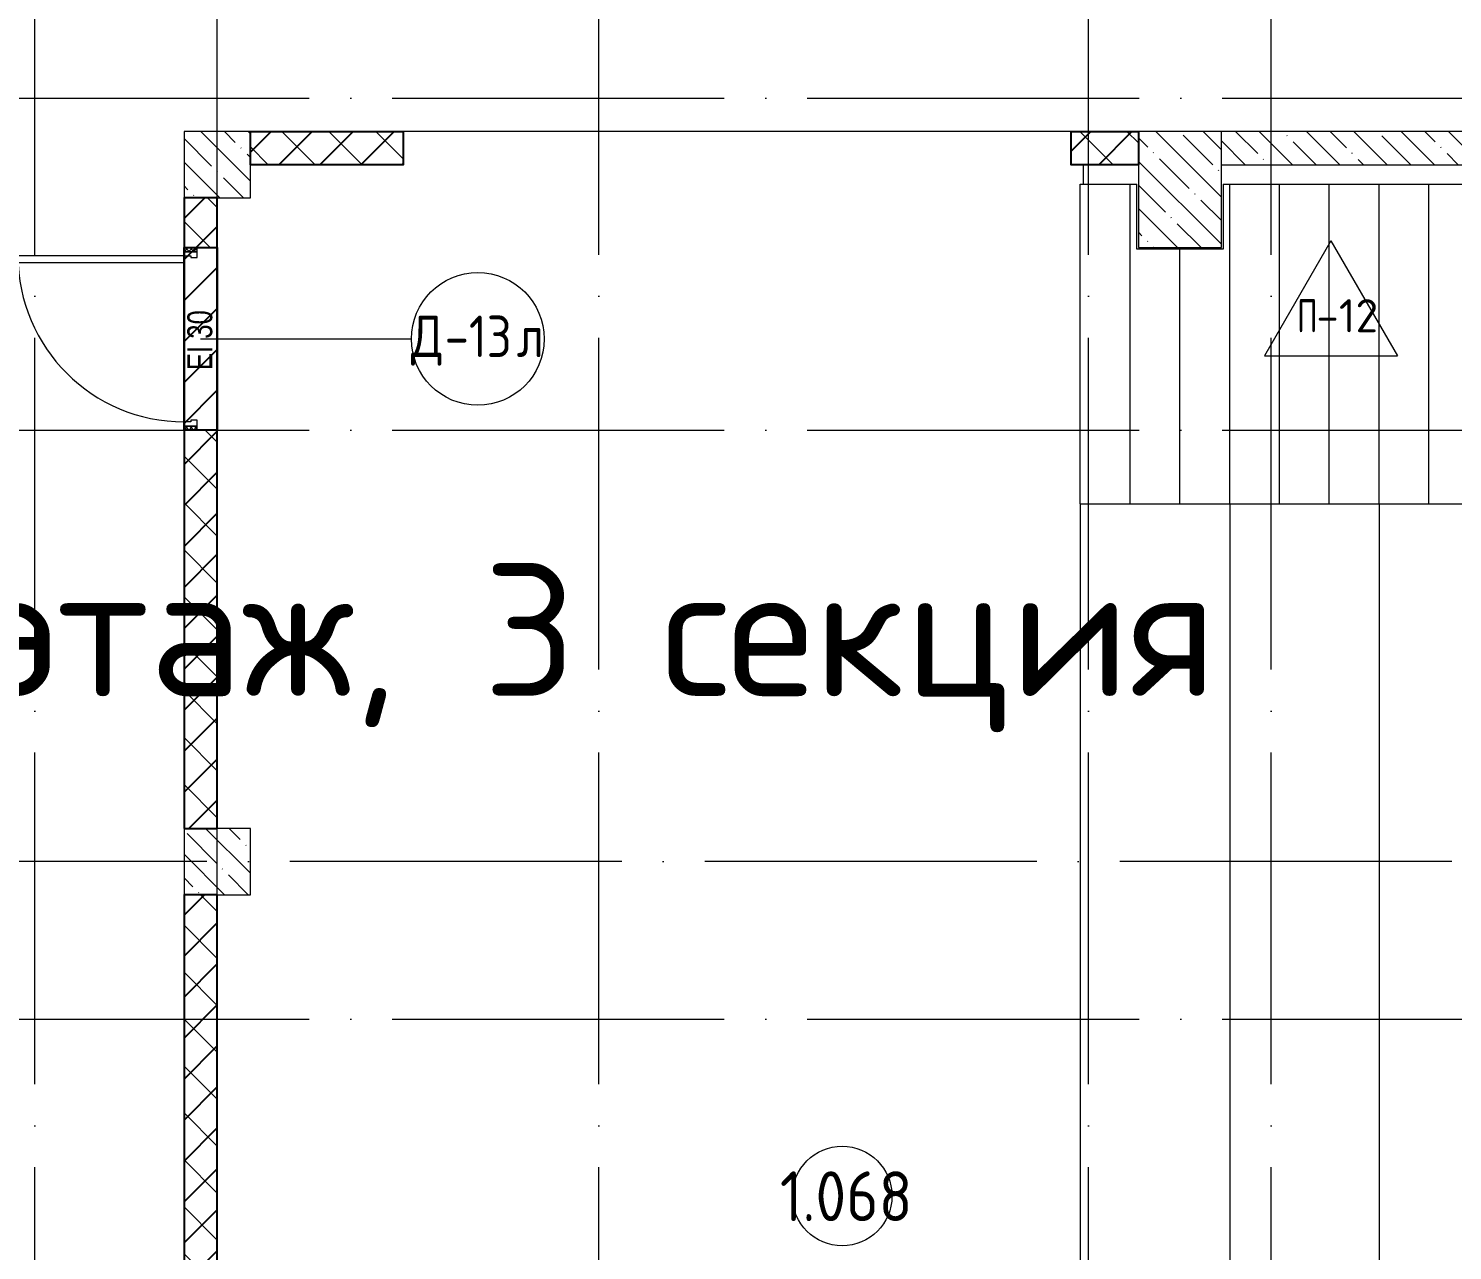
# Model space of a CAD drawing. Header units: millimetres. Extents: x -68946 to 690821, y -552984 to 293768.
# Drawn here: x 130051 to 138630, y 38580 to 45946 of the extents above; entities that cross this region are included whole.
import ezdxf

# ---------------------------------------------------------------- set-up
doc = ezdxf.new("R2010")
doc.units = ezdxf.units.MM
doc.linetypes.add('ADSK_Линия сетки', pattern=[2500, 2000, -250, 0, -250])
for name, color, linetype, lineweight in [('0) блоки', 250, 'Continuous', 25), ('A-AREA-____-IDEN', 250, 'Continuous', 9), ('A-DOOR-____-IDEN', 250, 'Continuous', 9), ('A-DOOR-____-MCUT', 250, 'Continuous', 5), ('A-DOOR-____-OTLN', 250, 'Continuous', 5), ('A-DOOR-FRAM-MCUT', 250, 'Continuous', 5), ('A-DOOR-FRAM-OTLN', 250, 'Continuous', 5), ('A-FLOR-____-OTLN', 250, 'Continuous', 9), ('A-ROOF-___-IDEN', 250, 'Continuous', 9), ('A-ROOF-____-OTLN', 250, 'Continuous', 5), ('A-WALL-____-MCUT', 250, 'Continuous', 13), ('A-WALL-____-PATT', 250, 'Continuous', 13), ('G-____-____-TEXT', 250, 'Continuous', 9), ('I-WALL-____-OTLN', 250, 'Continuous', 9), ('S-COLS-____-MCUT', 250, 'Continuous', 25), ('S-COLS-____-OTLN', 250, 'Continuous', 9), ('S-GRID-____-OTLN', 250, 'Continuous', 9)]:
    doc.layers.add(name, color=color, linetype=linetype, lineweight=lineweight)
doc.styles.add('Arial Narrow', font='ARIALN.TTF', dxfattribs={"width": 0.9, "height": 150})
doc.styles.add('GOST Common_1', font='', dxfattribs={"width": 0.9, "height": 250})
doc.styles.add('ISOCPEUR_1', font='isocpeur.ttf', dxfattribs={"width": 0.9, "height": 250})
doc.styles.add('ISOCPEUR_2', font='isocpeur.ttf', dxfattribs={"height": 160})
doc.styles.add('ISOCPEUR_6', font='isocpeur.ttf', dxfattribs={"height": 3.5})
doc.styles.get('GOST Common_1').set_extended_font_data('GOST Common')
pattern_1 = [(135, (12287.91, -0.0006), (-141.42136, -141.42136), [])]
pattern_2 = [(135, (12287.91, -0.0006), (-142.5612, -142.5612), []), (135, (12430.48, -0.0006), (-142.5612, -142.5612), [252.016, -50.403, 3.353, -47.05])]

# ---------------------------------------------------------------- blocks, each defined once
blk = doc.blocks.new('Дверь_СКБ_1Ст - Д-13л_1100x2100h_Артистическая-V39-АР1_Маркировочный план 1 этажа С2и3')
at = {"layer": 'A-DOOR-____-OTLN'}
h = blk.add_hatch(dxfattribs=at)
h.set_pattern_fill('FP_14', color=256, style=0, pattern_type=2)
h.set_pattern_definition([(135, (1751.41, 164.685), (-14.14214, -14.14214), []), (225, (1751.41, 164.685), (14.14214, -14.14214), [])])
h.paths.add_polyline_path([(537.5, 20), (562.5, 20), (562.5, 100), (537.5, 100)])
at = {"layer": 'A-DOOR-FRAM-OTLN'}
h = blk.add_hatch(dxfattribs=at)
h.set_pattern_fill('FP_15', color=256, style=0, pattern_type=2)
h.set_pattern_definition([(45, (-371.384, 164.685), (-14.1421, 14.1421), []), (135, (-371.384, 164.685), (-14.1421, -14.1421), [])])
h.paths.add_polyline_path([(-537.5, 20), (-512.5, 20), (-512.5, 100), (-537.5, 100)])
at = {"layer": 'A-DOOR-____-MCUT'}
for p, q in [((512.5, 1100), (472.5, 1100)), ((472.5, 1100), (472.5, 100)), ((512.5, 100), (512.5, 1100)), ((472.5, 100), (512.5, 100))]:
    blk.add_line(p, q, dxfattribs=at)
at = {"layer": 'A-DOOR-____-OTLN'}
blk.add_arc((512.5, 100), 1000, 90, 180, dxfattribs=at)
at = {"layer": 'A-DOOR-FRAM-MCUT'}
for p, q in [((-512.5, 100), (-537.5, 100)), ((-537.5, 100), (-537.5, 20)), ((-487.5, 100), (-512.5, 100)), ((-512.5, 100), (-512.5, 20)), ((-512.5, 20), (-512.5, 100)), ((-487.5, 60), (-487.5, 100)), ((512.5, 100), (512.5, 60)), ((537.5, 100), (512.5, 100)), ((537.5, 20), (537.5, 100)), ((562.5, 100), (537.5, 100)), ((537.5, 100), (537.5, 20)), ((562.5, 20), (562.5, 100)), ((-537.5, 20), (-512.5, 20)), ((-512.5, 20), (-477.5, 20)), ((-477.5, 60), (-487.5, 60)), ((-477.5, 20), (-477.5, 60)), ((512.5, 60), (502.5, 60)), ((502.5, 60), (502.5, 20)), ((502.5, 20), (537.5, 20)), ((537.5, 20), (562.5, 20))]:
    blk.add_line(p, q, dxfattribs=at)
blk = doc.blocks.new('BSC_Колонна _Прямоугольная - 400x400-31226494-АР1_Маркировочный план 1 этажа С2и3')
at = {"layer": 'S-COLS-____-OTLN', "lineweight": 5}
h = blk.add_hatch(dxfattribs=at)
h.set_pattern_fill('FP_91', color=256, style=0, pattern_type=2)
h.set_pattern_definition([(135, (-118899.98, -45125), (-142.56192, -142.56192), []), (135, (-118757.42, -45125), (-142.56192, -142.56192), [252.016, -50.403, 3.353, -47.05])])
h.paths.add_polyline_path([(-200, -200), (200, -200), (200, 200), (-200, 200), (-200, -187.9)])
at = {"layer": 'S-COLS-____-MCUT', "lineweight": 5}
for p, q in [((200, 200), (-200, 200)), ((-200, 200), (-200, -200)), ((200, -200), (200, 200)), ((-200, -200), (200, -200))]:
    blk.add_line(p, q, dxfattribs=at)
blk = doc.blocks.new('BSC_Колонна _Прямоугольная - 500x700-34841264-АР1_Маркировочный план 1 этажа С2и3')
at = {"layer": 'S-COLS-____-OTLN', "lineweight": 5}
h = blk.add_hatch(dxfattribs=at)
h.set_pattern_fill('FP_100', color=256, style=0, pattern_type=2)
h.set_pattern_definition([(135, (-124699.98, -44975), (-142.56192, -142.56192), []), (135, (-124557.42, -44975), (-142.56192, -142.56192), [252.016, -50.403, 3.353, -47.05])])
h.paths.add_polyline_path([(-129.6, -350), (250, -350), (250, 350), (-250, 350), (-250, -350)])
at = {"layer": 'S-COLS-____-MCUT', "lineweight": 5}
for p, q in [((250, 350), (-250, 350)), ((-250, 350), (-250, -350)), ((250, -350), (250, 350)), ((-250, -350), (250, -350))]:
    blk.add_line(p, q, dxfattribs=at)
blk = doc.blocks.new('AAR_СКБ_Марка_Помещения_мал - Номер-28977439-АР1_Маркировочный план 1 этажа С2и3')
at = {"layer": 'A-AREA-____-IDEN'}
blk.add_circle((-0.028, 0), 3, dxfattribs=at)
blk = doc.blocks.new('ADSK_Марка_Дверь - Типоразмер_ADSK_Марка-30565456-АР1_Маркировочный план 1 этажа С2и3')
at = {"layer": 'A-DOOR-____-IDEN'}
blk.add_circle((0, 0), 4, dxfattribs=at)
blk = doc.blocks.new('ADSK_Марка_отделка-ступеней - Типоразмер_ADSK_Марка-39154903-АР1_Маркировочный план 1 этажа С2и3')
at = {"layer": 'A-ROOF-___-IDEN'}
for p, q in [((0, 6.225), (-4.002, -0.707)), ((0, 6.225), (4.002, -0.707)), ((-4.002, -0.707), (4.002, -0.707))]:
    blk.add_line(p, q, dxfattribs=at)

msp = doc.modelspace()

# ---------------------------------------------------------------- hatches: boundary and pattern name
at = {"layer": '0) блоки'}
h = msp.add_hatch(dxfattribs=at)
h.set_pattern_fill('ANSI31', color=256, scale=55)
h.paths.add_polyline_path([(136332.9138, 45324.9994), (136737.8919, 45324.9994), (136737.8919, 45124.9684), (136332.9138, 45124.9684)])
h.paths.add_polyline_path([(131387.9138, 45324.9994), (132307.9129, 45324.9994), (132307.9129, 45124.9994), (131387.9138, 45124.9994)])
h.paths.add_polyline_path([(130987.9138, 41124.9994), (131187.9138, 41124.9994), (131187.9138, 44924.9994), (130987.9138, 44924.9994)])
h.paths.add_polyline_path([(130987.8919, 36924.9994), (131187.9138, 36924.9994), (131187.9138, 40724.9994), (130987.8919, 40724.9994)])
h.paths.add_polyline_path([(130987.9138, 32724.9994), (131187.9138, 32724.9994), (131187.9138, 36524.9994), (130987.9138, 36524.9994)])
h.paths.add_polyline_path([(130987.9138, 28524.9994), (131187.9138, 28524.9994), (131187.9138, 32324.9994), (130987.9138, 32324.9994)])
h.paths.add_polyline_path([(132425.9138, 28124.9994), (131387.8919, 28124.9994), (131387.8919, 28325), (132425.9138, 28325)])
h.paths.add_polyline_path([(136737.9138, 28125), (136337.8919, 28125), (136337.8919, 28325), (136737.9138, 28325)])
at = {"layer": 'A-WALL-____-PATT', "lineweight": 15, "true_color": 0x000000}
h = msp.add_hatch(dxfattribs=at)
h.set_pattern_fill('FP_2', color=18, style=0, pattern_type=2)
h.set_pattern_definition(pattern_1)
h.paths.add_polyline_path([(131387.9138, 45124.9994), (132307.9129, 45124.9994), (132307.9129, 45324.9994), (131387.9138, 45324.9994)])
h = msp.add_hatch(dxfattribs=at)
h.set_pattern_fill('FP_2', color=18, style=0, pattern_type=2)
h.set_pattern_definition(pattern_1)
h.paths.add_polyline_path([(136407.8252, 45124.9684), (136737.8919, 45124.9684), (136737.8919, 45324.9684), (136332.9138, 45324.9684), (136332.9138, 45124.9684)])
h = msp.add_hatch(dxfattribs=at)
h.set_pattern_fill('FP_1', color=18, style=0, pattern_type=2)
h.set_pattern_definition(pattern_2)
h.paths.add_polyline_path([(142640.0321, 45124.9684), (142737.8919, 45124.9684), (142737.8919, 45324.9684), (137237.8919, 45324.9684), (137237.8919, 45124.9684), (142612.9138, 45124.9684)])
h = msp.add_hatch(dxfattribs=at)
h.set_pattern_fill('FP_2', color=18, style=0, pattern_type=2)
h.set_pattern_definition(pattern_1)
h.paths.add_polyline_path([(131187.9138, 28524.9994), (131187.9138, 32324.9994), (130987.9138, 32324.9994), (130987.9138, 28524.9994)])
h.paths.add_polyline_path([(131128.2119, 32724.9994), (131187.9138, 32724.9994), (131187.9138, 36524.9994), (130987.9138, 36524.9994), (130987.9138, 32724.9994), (131031.0475, 32724.9994)])
h.paths.add_polyline_path([(130987.9138, 36924.9994), (131187.9138, 36924.9994), (131187.9138, 40724.9994), (130987.9138, 40724.9994), (130987.9138, 37123.457)])
h.paths.add_polyline_path([(131187.9138, 41124.9994), (131187.9138, 43524.9994), (130987.9138, 43524.9994), (130987.9138, 41124.9994)])
h.paths.add_polyline_path([(130987.9138, 44624.9994), (131187.9138, 44624.9994), (131187.9138, 44924.9994), (130987.9138, 44924.9994), (130987.9138, 44838.0431)])
at = {"layer": 'S-COLS-____-OTLN', "lineweight": 5, "true_color": 0x000000}
h = msp.add_hatch(dxfattribs=at)
h.set_pattern_fill('FP_1', color=18, style=0, pattern_type=2)
h.set_pattern_definition(pattern_2)
h.paths.add_polyline_path([(130987.8919, 40724.9994), (131387.8919, 40724.9994), (131387.8919, 41124.9994), (130987.8919, 41124.9994), (130987.8919, 41030.2707)])

# ---------------------------------------------------------------- linework, layer by layer
at = {"layer": '0) блоки'}
for points in [[(131387.9138, 45324.9994), (132307.9129, 45324.9994), (132307.9129, 45124.9994), (131387.9138, 45124.9994)], [(136332.9138, 45324.9994), (136737.8919, 45324.9994), (136737.8919, 45124.9684), (136332.9138, 45124.9684)], [(130987.9138, 41124.9994), (131187.9138, 41124.9994), (131187.9138, 44924.9994), (130987.9138, 44924.9994)], [(130987.9138, 44624.9994), (131187.9138, 44624.9994), (131187.9138, 43525), (130987.9138, 43525)], [(130987.8919, 36924.9994), (131187.9138, 36924.9994), (131187.9138, 40724.9994), (130987.8919, 40724.9994)]]:
    msp.add_lwpolyline(points, close=True, dxfattribs=at)
at = {"layer": 'A-DOOR-____-IDEN', "color": 18, "true_color": 0x000000}
msp.add_line((131087.9138, 44074.9994), (132355.6064, 44074.9994), dxfattribs=at)
at = {"layer": 'A-FLOR-____-OTLN', "color": 18, "lineweight": 5, "true_color": 0x000000}
for p, q in [((136332.9138, 45324.9994), (132307.9129, 45324.9994)), ((136407.8252, 45006.9368), (136407.8252, 45124.9684)), ((130987.9138, 43574.9994), (130987.9138, 44534.9994)), ((130987.9138, 44534.9994), (130987.9138, 43574.9994))]:
    msp.add_line(p, q, dxfattribs=at)
at = {"layer": 'A-ROOF-____-OTLN', "color": 18, "true_color": 0x000000}
for p, q in [((136387.9138, 43080), (136387.9138, 45006.9368)), ((136387.9138, 45006.9368), (136727.8919, 45006.9368)), ((136687.9138, 43080), (136687.9138, 45006.9368)), ((136727.8919, 44615), (136727.8919, 45006.9368)), ((137247.8919, 45006.9368), (137247.8919, 44615)), ((137247.8919, 45006.9368), (139087.9138, 45006.9368)), ((137287.9138, 43080), (137287.9138, 45006.9368)), ((137587.9138, 43080), (137587.9138, 45006.9368)), ((137887.9138, 43080), (137887.9138, 45006.9368)), ((138187.9138, 43080), (138187.9138, 45006.9368)), ((138487.9138, 43080), (138487.9138, 45006.9368)), ((137247.8919, 44615), (136727.8919, 44615)), ((136987.9138, 43080), (136987.9138, 44615)), ((136387.9144, 43080), (137287.9138, 43080)), ((136387.9144, 43080), (136387.9144, 32730)), ((137288.2491, 43080), (137288.2491, 30370.001)), ((137288.2491, 43080), (138187.9138, 43080)), ((138187.9144, 43080), (138187.9144, 30370.001)), ((138187.9144, 43080), (139087.9138, 43080))]:
    msp.add_line(p, q, dxfattribs=at)
at = {"layer": 'A-WALL-____-MCUT', "color": 18, "lineweight": 15, "true_color": 0x000000}
for p, q in [((132307.9129, 45324.9994), (131387.9138, 45324.9994)), ((132307.9129, 45124.9994), (132307.9129, 45324.9994)), ((136737.8919, 45324.9684), (136332.9138, 45324.9684)), ((136332.9138, 45324.9684), (136332.9138, 45124.9684)), ((142737.8919, 45324.9684), (137237.8919, 45324.9684)), ((131387.9138, 45124.9994), (132307.9129, 45124.9994)), ((136332.9138, 45124.9684), (136737.8919, 45124.9684)), ((137237.8919, 45124.9684), (142737.8919, 45124.9684)), ((130987.9138, 44924.9994), (130987.9138, 44624.9994)), ((131187.9138, 44624.9994), (131187.9138, 44924.9994)), ((131067.9138, 44624.9994), (131187.9138, 44624.9994)), ((130987.9138, 43524.9994), (130987.9138, 41124.9994)), ((131187.9138, 43524.9994), (131067.9138, 43524.9994)), ((131187.9138, 41124.9994), (131187.9138, 43524.9994)), ((130987.9138, 41124.9994), (131187.9138, 41124.9994)), ((130987.9138, 40724.9994), (130987.9138, 36924.9994)), ((131187.9138, 40724.9994), (130987.9138, 40724.9994)), ((131187.9138, 36924.9994), (131187.9138, 40724.9994))]:
    msp.add_line(p, q, dxfattribs=at)
at = {"layer": 'I-WALL-____-OTLN', "color": 18, "lineweight": 15, "true_color": 0x000000}
for p, q in [((131187.9138, 44624.9994), (131187.9138, 43524.9994)), ((130987.9138, 43574.9994), (130987.9138, 44534.9994))]:
    msp.add_line(p, q, dxfattribs=at)
at = {"layer": 'S-COLS-____-MCUT', "color": 18, "lineweight": 5, "true_color": 0x000000}
for p, q in [((130987.8919, 41124.9994), (130987.8919, 40724.9994)), ((131387.8919, 41124.9994), (131187.9138, 41124.9994)), ((131387.8919, 40724.9994), (131387.8919, 41124.9994)), ((131187.9138, 40724.9994), (131387.8919, 40724.9994))]:
    msp.add_line(p, q, dxfattribs=at)
at = {"layer": 'S-COLS-____-OTLN', "color": 18, "lineweight": 5, "true_color": 0x000000}
for p, q in [((131187.9138, 41124.9994), (130987.8919, 41124.9994)), ((130987.8919, 40724.9994), (131187.9138, 40724.9994))]:
    msp.add_line(p, q, dxfattribs=at)
at = {"layer": 'S-GRID-____-OTLN', "color": 18, "linetype": 'ADSK_Линия сетки', "true_color": 0x000000}
for p, q in [((130087.9138, -2919.5356), (130087.9138, 61063.6538)), ((131187.9138, -2919.5356), (131187.9138, 61063.6538)), ((133487.9138, -2919.5356), (133487.9138, 61063.6538)), ((136437.9138, -2919.5356), (136437.9138, 61063.6538)), ((137537.9138, -2919.5356), (137537.9138, 61063.6538)), ((77240.3519, 45525), (168626.8279, 45525)), ((77240.3519, 43525), (168626.8279, 43525)), ((168626.8279, 40925), (111607.9138, 40925)), ((77240.3519, 39975), (168626.8279, 39975))]:
    msp.add_line(p, q, dxfattribs=at)

# ---------------------------------------------------------------- block references
at = {"layer": 'A-AREA-____-IDEN', "color": 18, "true_color": 0x000000, "xscale": 99.99999999999993, "yscale": 99.99999999999993, "zscale": 99.99999999999993}
msp.add_blockref('AAR_СКБ_Марка_Помещения_мал - Номер-28977439-АР1_Маркировочный план 1 этажа С2и3', (134955.8983, 38908.8706), dxfattribs=at)
at = {"layer": 'A-DOOR-____-IDEN', "color": 18, "true_color": 0x000000, "xscale": 99.99999999999993, "yscale": 99.99999999999993, "zscale": 99.99999999999993}
msp.add_blockref('ADSK_Марка_Дверь - Типоразмер_ADSK_Марка-30565456-АР1_Маркировочный план 1 этажа С2и3', (132757.9138, 44074.9994), dxfattribs=at)
at = {"layer": 'A-DOOR-____-OTLN', "color": 18, "true_color": 0x000000, "rotation": 89.9999999999999}
msp.add_blockref('Дверь_СКБ_1Ст - Д-13л_1100x2100h_Артистическая-V39-АР1_Маркировочный план 1 этажа С2и3', (131087.9138, 44062.4994), dxfattribs=at)
at = {"layer": 'A-ROOF-___-IDEN', "color": 18, "true_color": 0x000000, "xscale": 99.99999999999993, "yscale": 99.99999999999993, "zscale": 99.99999999999993}
msp.add_blockref('ADSK_Марка_отделка-ступеней - Типоразмер_ADSK_Марка-39154903-АР1_Маркировочный план 1 этажа С2и3', (137897.9138, 44043.4684), dxfattribs=at)
at = {"layer": 'S-COLS-____-OTLN', "color": 18, "lineweight": 5, "true_color": 0x000000}
for name, p in [('BSC_Колонна _Прямоугольная - 400x400-31226494-АР1_Маркировочный план 1 этажа С2и3', (131187.8919, 45124.9994)), ('BSC_Колонна _Прямоугольная - 500x700-34841264-АР1_Маркировочный план 1 этажа С2и3', (136987.8919, 44975))]:
    msp.add_blockref(name, p, dxfattribs=at)

# ---------------------------------------------------------------- texts
at = {"layer": 'A-AREA-____-IDEN', "color": 18, "true_color": 0x000000, "insert": (134577.5591, 39057.5304), "char_height": 300, "width": 609.2825, "attachment_point": 1, "style": 'ISOCPEUR_1'}
msp.add_mtext('1.068', dxfattribs=at)
at = {"layer": 'A-DOOR-____-IDEN', "color": 18, "true_color": 0x000000, "insert": (131007.7653, 43886.892), "char_height": 150, "width": 447.341625, "attachment_point": 1, "rotation": 90, "style": 'Arial Narrow'}
msp.add_mtext('EI 30', dxfattribs=at)
at = {"layer": 'A-DOOR-____-IDEN', "color": 18, "true_color": 0x000000, "char_height": 250, "attachment_point": 1, "style": 'GOST Common_1'}
for s, insert, width in [('\\fGOST Common|b0|i0|c204|p34|;\\W.9;Д', (132355.6064, 44215.45), 245.316375), ('-13', (132558.0127, 44215.45), 526.708687), ('\\fGOST Common|b0|i0|c204|p34|;\\W.9;л', (132992.5908, 44215.45), 194.810062)]:
    msp.add_mtext(s, dxfattribs=dict(at, insert=insert, width=width))
at = {"layer": 'A-ROOF-___-IDEN', "color": 18, "true_color": 0x000000, "char_height": 200, "attachment_point": 1, "style": 'ISOCPEUR_2'}
for s, insert, width in [('\\fISOCPEUR|b0|i0|c204|p34|;\\W.7;П', (137693.733, 44314.556), 140.295312), ('-12', (137809.4882, 44314.556), 331.096937)]:
    msp.add_mtext(s, dxfattribs=dict(at, insert=insert, width=width))
at = {"layer": 'G-____-____-TEXT', "color": 7, "insert": (128805.7985, 42721.3096), "char_height": 800, "width": 18169.734652, "attachment_point": 1, "style": 'ISOCPEUR_6'}
msp.add_mtext('1 этаж, 3 секция', dxfattribs=at)

doc.saveas('drawing.dxf')
